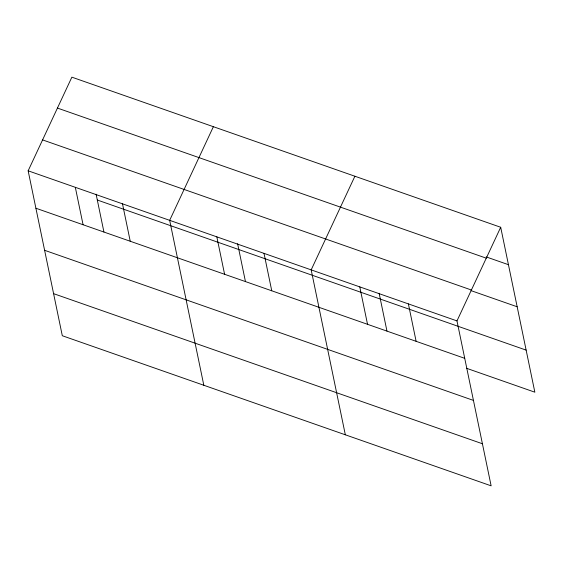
<?xml version="1.0" encoding="UTF-8"?>
<svg xmlns="http://www.w3.org/2000/svg" width="563" height="563" viewBox="0 0 563 563"><rect width="100%" height="100%" fill="white"/><g stroke="black" fill="none" stroke-linecap="round" stroke-linejoin="round"><path stroke-width="0.84" d="M500.697 227.269L456.98 320.91L491.133 485.834L62.303 335.731L28.15 170.807L71.867 77.166L500.697 227.269L534.85 392.193L466.481 368.265M213.377 126.703L169.667 220.337L203.82 385.261M354.894 176.233L311.177 269.874L345.33 434.798M486.207 256.911L508.445 264.694M57.44 108.068L486.27 258.171M42.577 139.906L471.407 290.008M471.027 290.628L517.158 306.772M28.15 170.807L456.98 320.91M97.308 200.02L526.138 350.123M35.898 208.233L464.728 358.335M44.611 250.303L473.441 400.406M53.591 293.654L482.421 443.757M408.379 303.893L416.127 341.319M379.124 293.253L386.957 331.065M359.778 286.884L367.526 324.309M264.005 253.364L271.76 290.789M237.614 243.716L245.44 281.528M216.832 236.847L224.588 274.272M122.495 203.827L130.243 241.253M96.097 194.179L103.93 231.991M75.322 187.317L83.071 224.743"/></g></svg>
